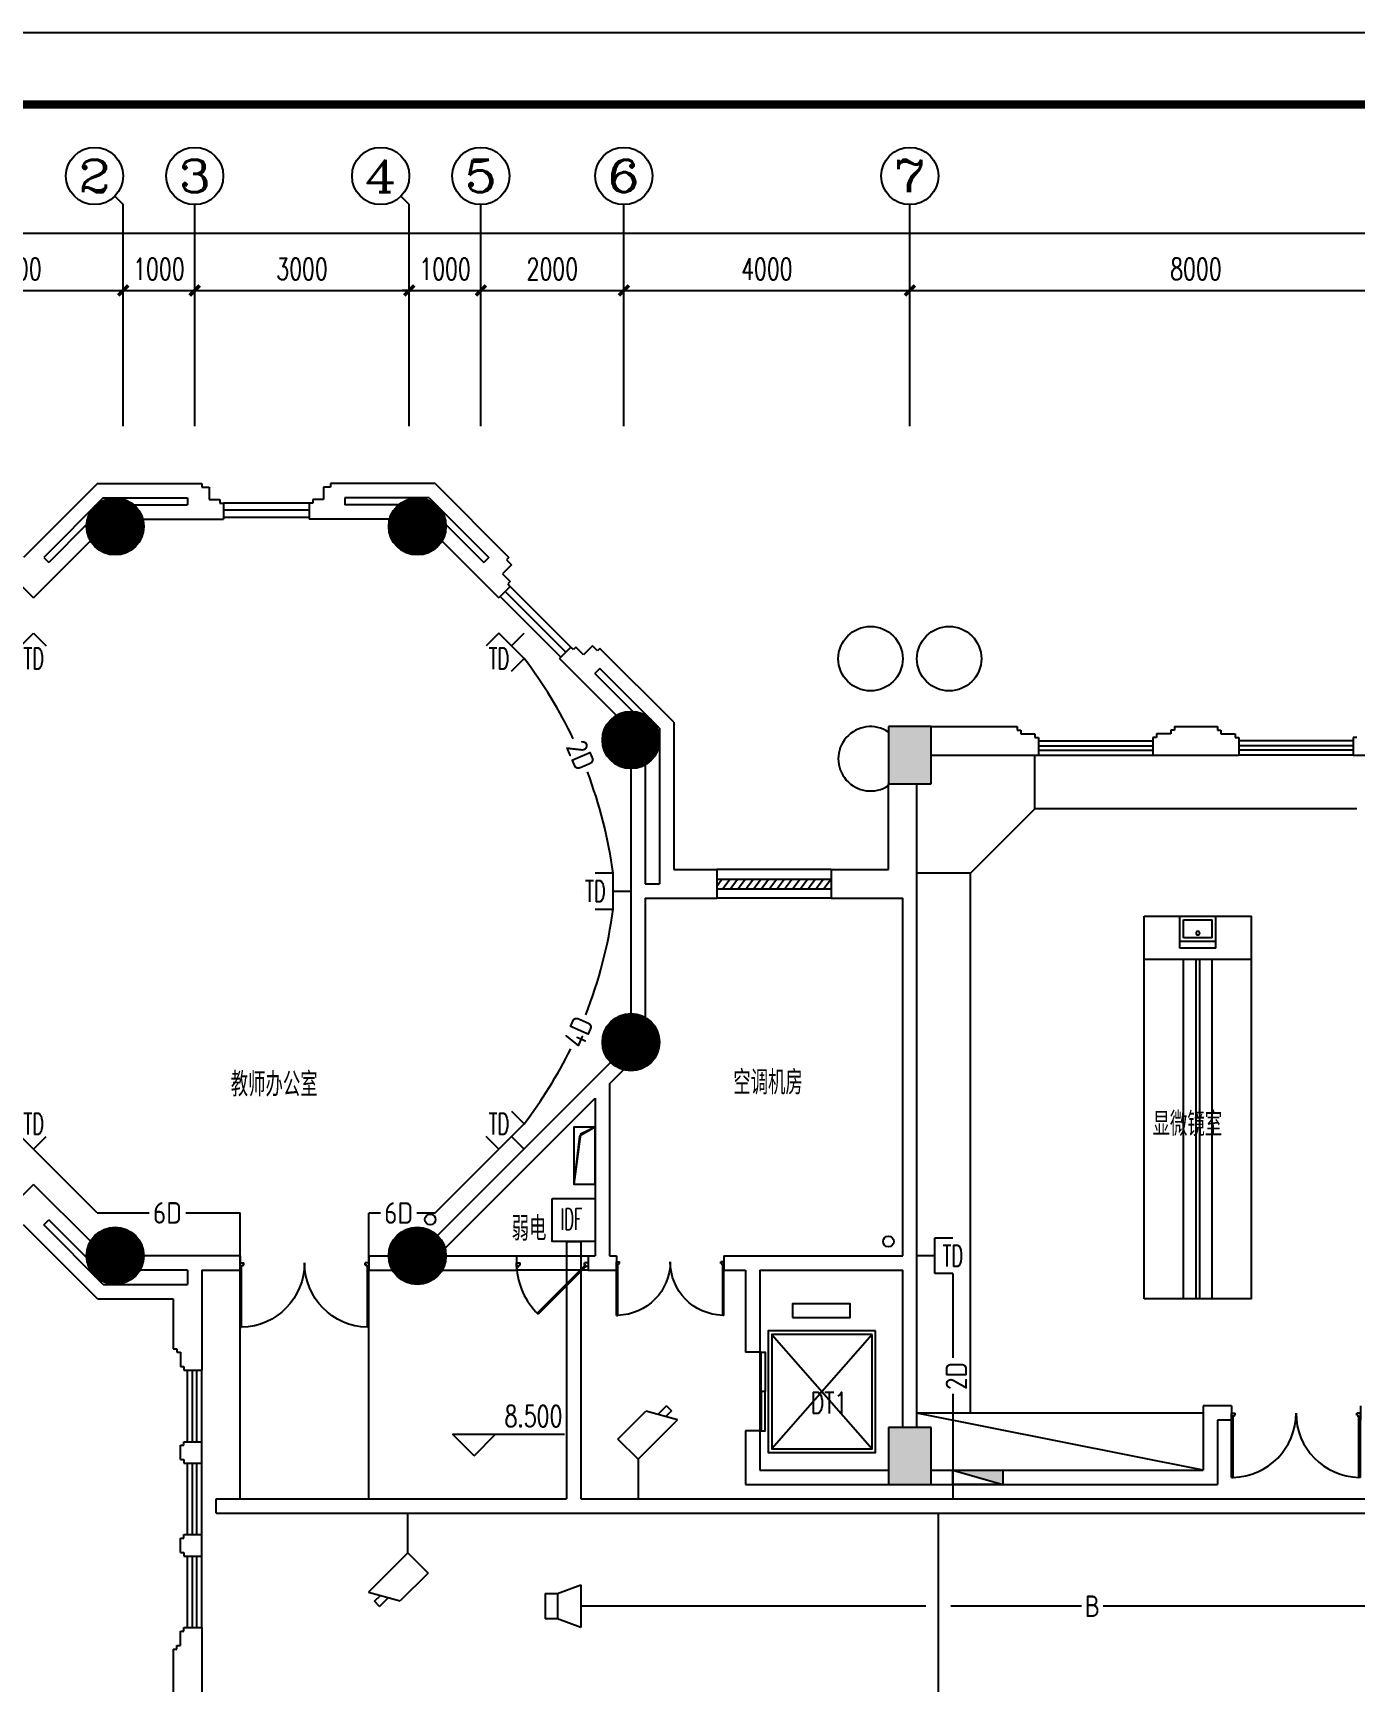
# Model space of a CAD drawing. Extents: x 190999 to 834799, y -200814 to 215286.
# Drawn here: x 327450 to 345937, y 48726 to 71786 of the extents above; entities that cross this region are included whole.
import ezdxf
from ezdxf.enums import TextEntityAlignment as Align

# ---------------------------------------------------------------- set-up
doc = ezdxf.new("R2010")
doc.units = 0
doc.header["$LTSCALE"] = 1000
doc.header["$MEASUREMENT"] = 0
for name, color, linetype in [('00-EQUIP', 3, 'Continuous'), ('00-SIG_TEXT', 7, 'Continuous'), ('00-WIRE-4', 6, 'Continuous'), ('A-墙线', 2, 'Continuous'), ('A-外包装修', 250, 'Continuous'), ('A-外窗', 145, 'Continuous'), ('A-家具', 250, 'Continuous'), ('A-门', 167, 'Continuous'), ('AXIS', 3, 'Continuous'), ('AXIS_TEXT', 7, 'Continuous'), ('COLUMN', 2, 'Continuous'), ('DIM_ELEV', 3, 'Continuous'), ('EQUIP_消火栓', 6, 'Continuous'), ('PUB_HATCH', 250, 'Continuous'), ('PUB_TEXT', 7, 'Continuous'), ('STAIR', 5, 'Continuous'), ('WALL', 4, 'Continuous'), ('WINDOW', 7, 'Continuous'), ('图框', 189, 'Continuous'), ('房间名称', 7, 'Continuous'), ('桥架', 1, 'Continuous'), ('电井开洞', 6, 'Continuous'), ('雨水管', 3, 'Continuous')]:
    doc.layers.add(name, color=color, linetype=linetype)
doc.styles.add('-GBCBIGGBENOR', font='GBENOR.shx', dxfattribs={"bigfont": 'GBCBIG.shx'})
doc.styles.add('_COMPLEX', font='COMPLEX.shx', dxfattribs={"width": 0.5})
doc.styles.add('_TCH_AXIS', font='COMPLEX', dxfattribs={"bigfont": 'GBCBIG'})
doc.styles.add('_TCH_DIM', font='SIMPLEX', dxfattribs={"bigfont": 'GBCBIG'})
doc.styles.add('COMPLEX', font='COMPLEX')
doc.styles.add('DIM_FONT', font='SIMPLEX', dxfattribs={"width": 0.7, "bigfont": 'GBCBIG'})
doc.styles.get("Standard").update_dxf_attribs({"font": 'simhei.ttf'})
doc.styles.add('zz-1', font='arial.ttf', dxfattribs={"width": 0.8})
doc.dimstyles.new('DIMN', dxfattribs={"dimtxt": 300, "dimasz": 100, "dimexe": 250, "dimexo": 300, "dimgap": 150, "dimtad": 1, "dimdec": 0, "dimzin": 0, "dimdsep": 46, "dimtxsty": 'DIM_FONT', "dimblk": 'ARCHTICK', "dimcen": 0.09, "dimclrt": 7, "dimazin": 2, "dimtfac": 1, "dimtdec": 0, "dimtix": 1, "dimtmove": 2, "dimatfit": 3, "dimfxl": 0, "dimtolj": 1, "dimtzin": 0, "dimarcsym": 0})

# ---------------------------------------------------------------- blocks, each defined once
blk = doc.blocks.new('TJAD_TK_A0')
at = {"layer": '图框'}
blk.add_line((2162, 399.3), (973, 399.3), dxfattribs=at)
at = {"layer": '图框', "const_width": 1.2}
blk.add_lwpolyline([(2152, -431.7), (2152, 389.3), (998, 389.3), (998, -431.7)], close=True, dxfattribs=at)
blk = doc.blocks.new('m1800')
at = {"layer": 'A-墙线'}
for p, q in [((-900, -100), (-900, 100)), ((900, -100), (900, 100))]:
    blk.add_line(p, q, dxfattribs=at)
at = {"layer": 'A-门'}
for p, q in [((-900, 900), (-900, 0)), ((-900, 900), (-880, 900)), ((-880, 900), (-880, 50)), ((880, 900), (880, 50)), ((900, 900), (880, 900)), ((900, 900), (900, 0)), ((-900, 50), (-870, 50)), ((-900, 0), (-850, 0)), ((-870, 50), (-870, 30)), ((-870, 30), (-850, 30)), ((-850, 30), (-850, 0)), ((850, 30), (850, 0)), ((870, 30), (850, 30)), ((900, 0), (850, 0)), ((870, 50), (870, 30)), ((900, 50), (870, 50))]:
    blk.add_line(p, q, dxfattribs=at)
for centre, start, end in [((-900, 0), 0, 88.7267), ((900, 0), 91.2733, 180)]:
    blk.add_arc(centre, 900, start, end, dxfattribs=at)
blk = doc.blocks.new('$TwtSys$00000434')
for p, q in [((-0.5, 0.5), (-0.5, -0.5)), ((-0.5, -0.5), (0.5, 0.5)), ((0.5, 0.5), (-0.5, 0.5)), ((0.5, -0.5), (0.5, 0.5)), ((-0.5, -0.5), (0.5, -0.5))]:
    blk.add_line(p, q)
blk.add_solid([(0.5, -0.5), (0.5, 0.5), (-0.5, -0.5)])
blk = doc.blocks.new('bfm01')
at = {"layer": 'A-墙线'}
for p, q in [((-200, 0), (0, 0)), ((-200, -1000), (0, -1000))]:
    blk.add_line(p, q, dxfattribs=at)
at = {"layer": 'A-门'}
for p, q in [((-200, -1000), (-200, 0)), ((-100, 0), (-100, -50)), ((-70, -50), (-100, -50)), ((-50, -30), (-70, -30)), ((-70, -30), (-70, -50)), ((-64, -44), (-50, -30)), ((-64, -44), (603, -711)), ((-50, 0), (-50, -30)), ((-50, -30), (617, -697)), ((0, 0), (0, -1000)), ((-70, -950), (-100, -950)), ((-100, -1000), (-100, -950)), ((-50, -1000), (-100, -1000)), ((-70, -970), (-70, -950)), ((-50, -970), (-70, -970)), ((-50, -1000), (-50, -970))]:
    blk.add_line(p, q, dxfattribs=at)
blk.add_arc((-100, 0), 1000, 272.866, 315.8103, dxfattribs=at)
blk = doc.blocks.new('$WINLIB2D$00000039')
at = {"color": 0}
for p, q in [((0.5, 0.5), (-0.5, 0.5)), ((-0.5, 0.167), (0.5, 0.167)), ((-0.384, -0.167), (-0.448, 0.167)), ((-0.316, -0.167), (-0.38, 0.167)), ((-0.248, -0.167), (-0.312, 0.167)), ((-0.18, -0.167), (-0.244, 0.167)), ((-0.112, -0.167), (-0.176, 0.167)), ((-0.044, -0.167), (-0.108, 0.167)), ((0.024, -0.167), (-0.04, 0.167)), ((0.092, -0.167), (0.028, 0.167)), ((0.16, -0.167), (0.096, 0.167)), ((0.228, -0.167), (0.164, 0.167)), ((0.296, -0.167), (0.232, 0.167)), ((0.364, -0.167), (0.3, 0.167)), ((0.432, -0.167), (0.368, 0.167)), ((0.5, -0.167), (0.436, 0.167)), ((-0.452, -0.167), (-0.5, 0.084)), ((-0.5, -0.167), (0.5, -0.167)), ((0.5, -0.5), (-0.5, -0.5))]:
    blk.add_line(p, q, dxfattribs=at)
blk = doc.blocks.new('_ArchTick')
at = {"const_width": 0.5}
blk.add_lwpolyline([(-0.7, -0.7), (0.7, 0.7)], dxfattribs=at)
blk = doc.blocks.new('*D1040')
at = {"layer": 'AXIS', "color": 0, "lineweight": -2}
for p, q in [((325712, 66586), (325712, 68436)), ((328711, 66586), (328711, 68436)), ((325712, 68186), (328711, 68186))]:
    blk.add_line(p, q, dxfattribs=at)
at = {"layer": 'Defpoints', "color": 0}
for p in [(328711, 68186), (325712, 66286), (328711, 66286)]:
    blk.add_point(p, dxfattribs=at)
at = {"layer": 'AXIS', "color": 0, "lineweight": -2, "xscale": 100, "yscale": 100, "zscale": 100, "rotation": 180}
blk.add_blockref('_ArchTick', (325712, 68186), dxfattribs=at)
at = {"layer": 'AXIS', "color": 0, "lineweight": -2, "xscale": 100, "yscale": 100, "zscale": 100}
blk.add_blockref('_ArchTick', (328711, 68186), dxfattribs=at)
at = {"layer": 'AXIS', "color": 7, "insert": (327211, 68486), "char_height": 300, "attachment_point": 5, "style": 'DIM_FONT'}
blk.add_mtext('\\A1;3000', dxfattribs=at)
blk = doc.blocks.new('*D1041')
at = {"layer": 'AXIS', "color": 0, "lineweight": -2}
for p, q in [((328711, 66586), (328711, 68436)), ((329712, 66586), (329712, 68436)), ((328711, 68186), (329712, 68186))]:
    blk.add_line(p, q, dxfattribs=at)
at = {"layer": 'Defpoints', "color": 0}
for p in [(329712, 68186), (328711, 66286), (329712, 66286)]:
    blk.add_point(p, dxfattribs=at)
at = {"layer": 'AXIS', "color": 0, "lineweight": -2, "xscale": 100, "yscale": 100, "zscale": 100, "rotation": 180}
blk.add_blockref('_ArchTick', (328711, 68186), dxfattribs=at)
at = {"layer": 'AXIS', "color": 0, "lineweight": -2, "xscale": 100, "yscale": 100, "zscale": 100}
blk.add_blockref('_ArchTick', (329712, 68186), dxfattribs=at)
at = {"layer": 'AXIS', "color": 7, "insert": (329211, 68486), "char_height": 300, "attachment_point": 5, "style": 'DIM_FONT'}
blk.add_mtext('\\A1;1000', dxfattribs=at)
blk = doc.blocks.new('*D1042')
at = {"layer": 'AXIS', "color": 0, "lineweight": -2}
for p, q in [((329712, 66586), (329712, 68436)), ((332712, 66586), (332712, 68436)), ((329712, 68186), (332712, 68186))]:
    blk.add_line(p, q, dxfattribs=at)
at = {"layer": 'Defpoints', "color": 0}
for p in [(332712, 68186), (329712, 66286), (332712, 66286)]:
    blk.add_point(p, dxfattribs=at)
at = {"layer": 'AXIS', "color": 0, "lineweight": -2, "xscale": 100, "yscale": 100, "zscale": 100, "rotation": 180}
blk.add_blockref('_ArchTick', (329712, 68186), dxfattribs=at)
at = {"layer": 'AXIS', "color": 0, "lineweight": -2, "xscale": 100, "yscale": 100, "zscale": 100}
blk.add_blockref('_ArchTick', (332712, 68186), dxfattribs=at)
at = {"layer": 'AXIS', "color": 7, "insert": (331212, 68486), "char_height": 300, "attachment_point": 5, "style": 'DIM_FONT'}
blk.add_mtext('\\A1;3000', dxfattribs=at)
blk = doc.blocks.new('*D1043')
at = {"layer": 'AXIS', "color": 0, "lineweight": -2}
for p, q in [((332712, 66586), (332712, 68436)), ((333712, 66586), (333712, 68436)), ((332712, 68186), (332612, 68186)), ((332712, 68186), (333712, 68186)), ((333712, 68186), (333812, 68186))]:
    blk.add_line(p, q, dxfattribs=at)
at = {"layer": 'Defpoints', "color": 0}
for p in [(333712, 68186), (332712, 66286), (333712, 66286)]:
    blk.add_point(p, dxfattribs=at)
at = {"layer": 'AXIS', "color": 0, "lineweight": -2, "xscale": 100, "yscale": 100, "zscale": 100}
blk.add_blockref('_ArchTick', (332712, 68186), dxfattribs=at)
at = {"layer": 'AXIS', "color": 0, "lineweight": -2, "xscale": 100, "yscale": 100, "zscale": 100, "rotation": 180}
blk.add_blockref('_ArchTick', (333712, 68186), dxfattribs=at)
at = {"layer": 'AXIS', "color": 7, "insert": (333212, 68486), "char_height": 300, "attachment_point": 5, "style": 'DIM_FONT'}
blk.add_mtext('\\A1;1000', dxfattribs=at)
blk = doc.blocks.new('*D1044')
at = {"layer": 'AXIS', "color": 0, "lineweight": -2}
for p, q in [((333712, 66586), (333712, 68436)), ((335712, 66586), (335712, 68436)), ((333712, 68186), (335712, 68186))]:
    blk.add_line(p, q, dxfattribs=at)
at = {"layer": 'Defpoints', "color": 0}
for p in [(335712, 68186), (333712, 66286), (335712, 66286)]:
    blk.add_point(p, dxfattribs=at)
at = {"layer": 'AXIS', "color": 0, "lineweight": -2, "xscale": 100, "yscale": 100, "zscale": 100, "rotation": 180}
blk.add_blockref('_ArchTick', (333712, 68186), dxfattribs=at)
at = {"layer": 'AXIS', "color": 0, "lineweight": -2, "xscale": 100, "yscale": 100, "zscale": 100}
blk.add_blockref('_ArchTick', (335712, 68186), dxfattribs=at)
at = {"layer": 'AXIS', "color": 7, "insert": (334712, 68486), "char_height": 300, "attachment_point": 5, "style": 'DIM_FONT'}
blk.add_mtext('\\A1;2000', dxfattribs=at)
blk = doc.blocks.new('*D1045')
at = {"layer": 'AXIS', "color": 0, "lineweight": -2}
for p, q in [((335712, 66586), (335712, 68436)), ((339712, 66586), (339712, 68436)), ((335712, 68186), (339712, 68186))]:
    blk.add_line(p, q, dxfattribs=at)
at = {"layer": 'Defpoints', "color": 0}
for p in [(339712, 68186), (335712, 66286), (339712, 66286)]:
    blk.add_point(p, dxfattribs=at)
at = {"layer": 'AXIS', "color": 0, "lineweight": -2, "xscale": 100, "yscale": 100, "zscale": 100, "rotation": 180}
blk.add_blockref('_ArchTick', (335712, 68186), dxfattribs=at)
at = {"layer": 'AXIS', "color": 0, "lineweight": -2, "xscale": 100, "yscale": 100, "zscale": 100}
blk.add_blockref('_ArchTick', (339712, 68186), dxfattribs=at)
at = {"layer": 'AXIS', "color": 7, "insert": (337712, 68486), "char_height": 300, "attachment_point": 5, "style": 'DIM_FONT'}
blk.add_mtext('\\A1;4000', dxfattribs=at)
blk = doc.blocks.new('*D1046')
at = {"layer": 'AXIS', "color": 0, "lineweight": -2}
for p, q in [((339712, 66586), (339712, 68436)), ((347712, 66586), (347712, 68436)), ((339712, 68186), (347712, 68186))]:
    blk.add_line(p, q, dxfattribs=at)
at = {"layer": 'Defpoints', "color": 0}
for p in [(347712, 68186), (339712, 66286), (347712, 66286)]:
    blk.add_point(p, dxfattribs=at)
at = {"layer": 'AXIS', "color": 0, "lineweight": -2, "xscale": 100, "yscale": 100, "zscale": 100, "rotation": 180}
blk.add_blockref('_ArchTick', (339712, 68186), dxfattribs=at)
at = {"layer": 'AXIS', "color": 0, "lineweight": -2, "xscale": 100, "yscale": 100, "zscale": 100}
blk.add_blockref('_ArchTick', (347712, 68186), dxfattribs=at)
at = {"layer": 'AXIS', "color": 7, "insert": (343712, 68486), "char_height": 300, "attachment_point": 5, "style": 'DIM_FONT'}
blk.add_mtext('\\A1;8000', dxfattribs=at)
blk = doc.blocks.new('*D1055')
at = {"layer": 'AXIS', "color": 0, "lineweight": -2}
for p, q in [((325012, 66586), (325012, 69236)), ((402262, 66586), (402262, 69236)), ((325012, 68986), (402262, 68986))]:
    blk.add_line(p, q, dxfattribs=at)
at = {"layer": 'Defpoints', "color": 0}
for p in [(402262, 68986), (325012, 66286), (402262, 66286)]:
    blk.add_point(p, dxfattribs=at)
at = {"layer": 'AXIS', "color": 0, "lineweight": -2, "xscale": 100, "yscale": 100, "zscale": 100, "rotation": 180}
blk.add_blockref('_ArchTick', (325012, 68986), dxfattribs=at)
at = {"layer": 'AXIS', "color": 0, "lineweight": -2, "xscale": 100, "yscale": 100, "zscale": 100}
blk.add_blockref('_ArchTick', (402262, 68986), dxfattribs=at)
at = {"layer": 'AXIS', "color": 7, "insert": (363637, 69286), "char_height": 300, "attachment_point": 5, "style": 'DIM_FONT'}
blk.add_mtext('\\A1;77250', dxfattribs=at)
blk = doc.blocks.new('_YZH')
blk.add_circle((0, 0), 0.5)
at = {"layer": 'PUB_HATCH', "const_width": 0.5}
blk.add_lwpolyline([(-0.25, 0, 1), (0.25, 0, 1)], format="xyb", close=True, dxfattribs=at)
blk = doc.blocks.new('_AXISO')
blk.add_circle((0, 0), 0.5)
at = {"layer": 'AXIS_TEXT', "style": 'COMPLEX', "width": 1.041667}
blk.add_attdef('A', text='', height=0.56, dxfattribs=at).set_placement((-0.25, -0.28), (0.25, -0.28), align=Align.FIT)
blk = doc.blocks.new('$plan$00001609')
at = {"linetype": 'Continuous'}
for p, q in [((0, -251), (0, 251)), ((0, 251), (450, 251)), ((93, -251), (93, 251)), ((450, 251), (450, -251)), ((146, -199), (146, 199)), ((146, 199), (397, 199)), ((397, 199), (397, -199)), ((146, -199), (397, -199)), ((0, -251), (450, -251))]:
    blk.add_line(p, q, dxfattribs=at)
blk.add_line((238, 2), (238, 0))
blk.add_arc((212, 0), 26, 4.716, 0, dxfattribs=at)
at = {"style": 'zz-1'}
for tag in ['YSIZE', 'XSIZE']:
    blk.add_attdef(tag, (0, 0), '', height=0.5, dxfattribs=at)
blk = doc.blocks.new('_LINKPT1')
at = {"color": 0}
blk.add_line((0, 0), (0, 0), dxfattribs=at)
blk = doc.blocks.new('IO37IMB6')
for p, q in [((-0.5, 0.499), (-0.5, 0.999)), ((0.5, 0.999), (0.5, 0.499)), ((0.5, 0.499), (-0.5, 0.499)), ((0, 0.5), (0, 0))]:
    blk.add_line(p, q)
at = {"xscale": 0.002, "yscale": 0.002, "zscale": 0.002}
for p in [(0, 1.384), (-0.5, 0.499), (0.5, 0.499), (0, 0)]:
    blk.add_blockref('_LINKPT1', p, dxfattribs=at)
at = {"style": '_COMPLEX', "width": 0.6, "flags": 8}
blk.add_attdef('$TEXT$', text='', height=0.6, dxfattribs=at).set_placement((0, 1), align=Align.MIDDLE_CENTER)
at = {"flags": 9}
blk.add_attdef('A', (0, 0), '', height=0.00002, dxfattribs=at)
blk = doc.blocks.new('_I71UQN')
for p, q in [((-0.837, 0.1), (-0.609, 0.1)), ((-0.837, -0.1), (-0.837, 0.1)), ((-0.78, 0.4), (-0.323, -0.4)), ((0.78, 0.4), (-0.78, 0.4)), ((0.78, 0.4), (0.78, -0.4)), ((-0.837, -0.1), (-0.494, -0.1)), ((0.78, -0.4), (-0.323, -0.4))]:
    blk.add_line(p, q)
at = {"xscale": 0.002, "yscale": 0.002, "zscale": 0.002}
for p in [(0, 0.4), (0.78, 0), (0, -0.4)]:
    blk.add_blockref('_LINKPT1', p, dxfattribs=at)
at = {"flags": 9}
blk.add_attdef('A', (0, 0), '', height=0.00002, dxfattribs=at)
blk = doc.blocks.new('OS28WV87')
for p, q in [((0.35, 0.35), (1, 0.6)), ((1, 0.6), (1, -0.6)), ((0, 0.35), (0, -0.35)), ((0, 0.35), (0.35, 0.35)), ((0.35, 0.35), (0.35, -0.35)), ((0.35, -0.35), (0, -0.35)), ((1, -0.6), (0.35, -0.35))]:
    blk.add_line(p, q)
at = {"xscale": 0.002, "yscale": 0.002, "zscale": 0.002}
for p in [(0, 0), (0.175, 0.35), (1, 0), (0.175, -0.35)]:
    blk.add_blockref('_LINKPT1', p, dxfattribs=at)
at = {"flags": 9}
blk.add_attdef('A', (0, 0), '', height=0.00002, dxfattribs=at)
blk = doc.blocks.new('A$C6FA94C0C')
at = {"layer": '00-EQUIP', "color": 1}
for p, q in [((300, 800), (80, 672)), ((80, 672), (0, 0))]:
    blk.add_line(p, q, dxfattribs=at)
blk.add_lwpolyline([(0, 0), (300, 0), (300, 800), (0, 800)], close=True, dxfattribs=at)

msp = doc.modelspace()

# ---------------------------------------------------------------- hatches: boundary and pattern name
at = {"layer": 'PUB_HATCH'}
for points in [[(340011.6, 61286.5), (340011.6, 62086.5), (339411.6, 62086.5), (339411.6, 61286.5)], [(340011.6, 51486.5), (340011.6, 52286.5), (339411.6, 52286.5), (339411.6, 51486.5)]]:
    msp.add_hatch(color=256, dxfattribs=at).paths.add_polyline_path(points)

# ---------------------------------------------------------------- linework, layer by layer
at = {"layer": '00-EQUIP'}
msp.add_lwpolyline([(334711.6, 55486.4), (335311.6, 55486.4), (335311.6, 54886.4), (334711.6, 54886.4)], close=True, dxfattribs=at)
at = {"layer": '00-WIRE-4'}
for p, q in [((328349.5, 55286.5), (327458.6, 56177.5)), ((333070.9, 55283.8), (333964.7, 56177.5)), ((328349.5, 55286.5), (329076.1, 55286.5)), ((329585.3, 55286.5), (330347.2, 55286.5)), ((330347.2, 51286.5), (330347.2, 55286.5)), ((332147.2, 51286.5), (332147.2, 55283.8)), ((332309.6, 55283.8), (332147.2, 55283.8)), ((333070.9, 55283.8), (332818.8, 55283.8)), ((340311.1, 54436.5), (340311.1, 53257.4)), ((340311.1, 52756.8), (340311.1, 51286.5)), ((335912.1, 51840.4), (335912.1, 51286.5)), ((332692.6, 50532.5), (332692.6, 51086.5)), ((340111.1, 46632.1), (340111.1, 51086.5)), ((339936.1, 49786.5), (335111.6, 49786.5)), ((342111.6, 49786.5), (340286.1, 49786.5)), ((348261.6, 49786.5), (342416.6, 49786.5))]:
    msp.add_line(p, q, dxfattribs=at)
for centre, start, end in [((329283.2, 59192.6), 25.43336, 37.38081), ((329283.2, 59192.6), 7.64205, 20.90923), ((329283.2, 60377.9), 338.50735, 352.35795), ((329283.2, 60377.9), 322.61919, 333.81483)]:
    msp.add_arc(centre, 6336.4, start, end, dxfattribs=at)
at = {"layer": 'A-墙线'}
for p, q in [((328350.8, 65486.5), (327317.7, 64453.4)), ((328433.7, 65286.5), (327600.6, 64453.4)), ((328350.8, 65486.5), (329811.8, 65486.5)), ((328433.7, 65286.5), (329611.8, 65286.5)), ((329611.8, 65286.5), (329611.8, 65186.5)), ((329811.8, 65486.5), (329811.8, 65436.5)), ((329811.8, 65436.5), (329911.8, 65436.5)), ((329911.8, 65436.5), (329911.8, 65261.5)), ((331611.8, 65436.5), (331511.8, 65436.5)), ((331511.8, 65436.5), (331511.8, 65261.5)), ((333072.9, 65486.5), (331611.8, 65486.5)), ((331611.8, 65486.5), (331611.8, 65436.5)), ((332990, 65286.5), (331811.8, 65286.5)), ((331811.8, 65286.5), (331811.8, 65186.5)), ((332990, 65286.5), (333823.1, 64453.4)), ((333072.9, 65486.5), (334106, 64453.4)), ((328863.9, 65186.5), (329611.8, 65186.5)), ((329911.8, 65261.5), (330061.8, 65261.5)), ((330061.8, 65261.5), (330061.8, 65211.5)), ((330061.8, 65211.5), (330111.8, 65211.5)), ((330111.8, 65211.5), (330111.8, 64986.5)), ((331361.8, 65211.5), (331311.8, 65211.5)), ((331311.8, 65211.5), (331311.8, 64986.5)), ((331511.8, 65261.5), (331361.8, 65261.5)), ((331361.8, 65261.5), (331361.8, 65211.5)), ((332559.8, 65186.5), (331811.8, 65186.5)), ((328200.1, 64911.5), (327671.3, 64382.7)), ((328986.7, 64986.5), (330111.8, 64986.5)), ((332437, 64986.5), (331311.8, 64986.5)), ((333223.6, 64911.5), (333752.4, 64382.7)), ((328254.8, 64683.3), (327459.2, 63887.7)), ((333168.9, 64683.3), (333964.5, 63887.7)), ((327600.6, 64453.4), (327671.3, 64382.7)), ((333823.1, 64453.4), (333752.4, 64382.7)), ((334141.3, 64347.3), (334017.6, 64223.6)), ((334106, 64453.4), (334070.6, 64418)), ((334070.6, 64418), (334141.3, 64347.3)), ((334017.6, 64223.6), (334123.6, 64117.5)), ((334123.6, 64117.5), (334088.3, 64082.2)), ((327300.1, 64046.8), (327459.2, 63887.7)), ((334123.6, 64046.8), (333964.5, 63887.7)), ((334088.3, 64082.2), (334123.6, 64046.8)), ((334972.2, 63198.3), (334813.1, 63039.2)), ((335007.5, 63162.9), (334972.2, 63198.3)), ((335042.9, 63198.3), (335007.5, 63162.9)), ((335148.9, 63092.2), (335042.9, 63198.3)), ((335272.7, 63215.9), (335148.9, 63092.2)), ((335343.4, 63145.2), (335272.7, 63215.9)), ((335608.7, 62243.5), (334813.1, 63039.2)), ((335378.8, 63180.6), (335343.4, 63145.2)), ((336411.8, 62147.5), (335378.8, 63180.6)), ((335378.8, 62897.8), (335308, 62827)), ((335836.9, 62298.2), (335308, 62827)), ((336211.8, 62064.7), (335378.8, 62897.8)), ((336211.8, 62064.7), (336211.8, 59886.5)), ((336411.8, 62147.5), (336411.8, 60086.5)), ((340011.6, 62086.5), (341211.6, 62086.5)), ((341211.6, 62086.5), (341211.6, 62036.5)), ((341211.6, 62036.5), (341261.6, 62036.5)), ((341261.6, 62036.5), (341261.6, 61986.5)), ((343361.6, 62036.5), (343361.6, 61986.5)), ((343411.6, 62036.5), (343361.6, 62036.5)), ((343411.6, 62086.5), (344011.6, 62086.5)), ((343411.6, 62086.5), (343411.6, 62036.5)), ((344011.6, 62086.5), (344011.6, 62036.5)), ((344011.6, 62036.5), (344061.6, 62036.5)), ((344061.6, 62036.5), (344061.6, 61986.5)), ((341261.6, 61986.5), (341461.6, 61986.5)), ((341461.6, 61986.5), (341461.6, 61936.5)), ((341461.6, 61936.5), (341511.6, 61936.5)), ((341511.6, 61936.5), (341511.6, 61686.5)), ((343161.6, 61936.5), (343111.6, 61936.5)), ((343111.6, 61936.5), (343111.6, 61686.5)), ((343161.6, 61986.5), (343161.6, 61936.5)), ((343361.6, 61986.5), (343161.6, 61986.5)), ((344061.6, 61986.5), (344261.6, 61986.5)), ((344261.6, 61986.5), (344261.6, 61936.5)), ((344261.6, 61936.5), (344311.6, 61936.5)), ((344311.6, 61936.5), (344311.6, 61686.5)), ((345961.6, 61936.5), (345911.6, 61936.5)), ((345911.6, 61936.5), (345911.6, 61686.5)), ((340011.6, 61686.5), (341511.6, 61686.5)), ((343111.6, 61686.5), (344311.6, 61686.5)), ((345911.6, 61686.5), (347411.6, 61686.5)), ((335811.8, 61499), (335811.8, 58074)), ((336011.8, 61552.6), (336011.8, 59886.5)), ((339411.6, 60086.5), (339411.6, 61286.5)), ((339811.6, 52286.5), (339811.6, 61286.5)), ((336011.8, 59886.5), (336211.8, 59886.5)), ((336011.8, 59686.5), (336011.8, 58020.4)), ((339611.6, 54686.5), (339611.6, 59686.5)), ((333107, 54969.4), (335529.4, 57391.7)), ((335511.6, 57091.2), (335711.6, 57291.2)), ((335511.6, 57091.2), (335511.6, 54686.5)), ((333210.6, 54790.1), (335311.6, 56891.2)), ((335311.6, 56891.2), (335311.6, 54686.5)), ((327300.1, 55526.2), (327459.2, 55685.3)), ((328254.8, 54889.6), (327459.2, 55685.3)), ((328350.8, 54086.5), (327317.7, 55119.6)), ((327600.6, 55119.6), (327671.3, 55190.3)), ((328433.7, 54286.5), (327600.6, 55119.6)), ((328200.1, 54661.4), (327671.3, 55190.3)), ((330347.2, 54686.5), (328999.1, 54686.5)), ((330347.2, 54686.5), (330347.2, 54486.5)), ((332147.2, 54686.5), (332424.2, 54686.5)), ((333224.2, 54686.5), (334211.6, 54686.5)), ((334211.6, 54686.5), (334211.6, 54486.5)), ((335211.6, 54686.5), (335311.6, 54686.5)), ((335211.6, 54686.5), (335211.6, 54486.5)), ((335511.6, 54686.5), (335611.6, 54686.5)), ((335611.6, 54686.5), (335611.6, 54486.5)), ((337111.6, 54686.5), (339611.6, 54686.5)), ((337111.6, 54686.5), (337111.6, 54486.5)), ((329611.6, 54486.5), (328945.8, 54486.5)), ((329611.6, 54486.5), (329611.6, 54286.5)), ((329811.6, 54486.5), (329811.6, 53086.5)), ((329811.6, 54486.5), (330347.2, 54486.5)), ((332147.2, 54486.5), (332477.8, 54486.5)), ((333170.6, 54486.5), (334211.6, 54486.5)), ((335211.6, 54486.5), (335611.6, 54486.5)), ((337111.6, 54486.5), (337411.6, 54486.5)), ((337411.6, 54486.5), (337411.6, 53336.5)), ((337611.6, 54486.5), (339611.6, 54486.5)), ((337611.6, 54486.5), (337611.6, 53336.5)), ((339611.6, 52286.5), (339611.6, 54486.5)), ((328433.7, 54286.5), (329611.6, 54286.5)), ((328350.8, 54086.5), (329411.6, 54086.5)), ((329411.6, 54086.5), (329411.6, 53386.5)), ((329411.6, 53386.5), (329461.6, 53386.5)), ((329461.6, 53386.5), (329461.6, 53336.5)), ((329461.6, 53336.5), (329511.6, 53336.5)), ((329511.6, 53336.5), (329511.6, 53136.5)), ((337611.6, 53336.5), (337411.6, 53336.5)), ((329511.6, 53136.5), (329561.6, 53136.5)), ((329561.6, 53136.5), (329561.6, 53086.5)), ((329561.6, 53086.5), (329811.6, 53086.5)), ((344211.6, 52586.5), (343811.6, 52586.5)), ((343811.6, 52586.5), (343811.6, 51686.5)), ((344211.6, 52386.5), (344011.6, 52386.5)), ((344011.6, 52386.5), (344011.6, 51486.5)), ((337611.6, 52236.5), (337411.6, 52236.5)), ((337411.6, 52236.5), (337411.6, 51486.5)), ((337611.6, 52236.5), (337611.6, 51686.5)), ((329511.6, 51836.5), (329511.6, 52036.5)), ((329511.6, 52036.5), (329561.6, 52036.5)), ((329561.6, 52036.5), (329561.6, 52086.5)), ((329561.6, 52086.5), (329811.6, 52086.5)), ((329811.6, 51786.5), (329811.6, 52086.5)), ((329511.6, 51836.5), (329561.6, 51836.5)), ((329561.6, 51836.5), (329561.6, 51786.5)), ((329561.6, 51786.5), (329811.6, 51786.5)), ((337611.6, 51686.5), (339411.6, 51686.5)), ((340011.6, 51686.5), (343811.6, 51686.5)), ((337411.6, 51486.5), (339411.6, 51486.5)), ((340011.6, 51486.5), (344011.6, 51486.5)), ((329511.6, 50536.5), (329511.6, 50736.5)), ((329511.6, 50736.5), (329561.6, 50736.5)), ((329561.6, 50736.5), (329561.6, 50786.5)), ((329561.6, 50786.5), (329811.6, 50786.5)), ((329811.6, 50486.5), (329811.6, 50786.5)), ((329511.6, 50536.5), (329561.6, 50536.5)), ((329561.6, 50536.5), (329561.6, 50486.5)), ((329561.6, 50486.5), (329811.6, 50486.5)), ((329511.6, 49436.5), (329561.6, 49436.5)), ((329511.6, 49236.5), (329511.6, 49436.5)), ((329561.6, 49436.5), (329561.6, 49486.5)), ((329561.6, 49486.5), (329811.6, 49486.5)), ((329811.6, 49486.5), (329811.6, 48086.5)), ((329411.6, 49186.5), (329411.6, 48086.5)), ((329411.6, 49186.5), (329461.6, 49186.5)), ((329461.6, 49236.5), (329511.6, 49236.5)), ((329461.6, 49186.5), (329461.6, 49236.5))]:
    msp.add_line(p, q, dxfattribs=at)
at = {"layer": 'A-外包装修'}
for centre in [(339161.6, 63036.5), (340261.6, 63036.5)]:
    msp.add_circle(centre, 450, dxfattribs=at)
msp.add_arc((339161.6, 61636.5), 450, 56.25101, 303.74899, dxfattribs=at)
at = {"layer": 'A-外窗'}
for p, q in [((331311.8, 65211.5), (330111.8, 65211.5)), ((331311.8, 65111.5), (330111.8, 65111.5)), ((331311.8, 65011.5), (330111.8, 65011.5)), ((334830.7, 63056.9), (333982.2, 63905.4)), ((334901.5, 63127.6), (334052.9, 63976.1)), ((334972.2, 63198.3), (334123.6, 64046.8)), ((341511.6, 61886.5), (343111.6, 61886.5)), ((341511.6, 61816.5), (343111.6, 61816.5)), ((345911.6, 61886.5), (344311.6, 61886.5)), ((345911.6, 61816.5), (344311.6, 61816.5)), ((341511.6, 61756.5), (343111.6, 61756.5)), ((341511.6, 61686.5), (343111.6, 61686.5)), ((345911.6, 61756.5), (344311.6, 61756.5)), ((345911.6, 61686.5), (344311.6, 61686.5)), ((329611.6, 52086.5), (329611.6, 53086.5)), ((329681.6, 52086.5), (329681.6, 53086.5)), ((329741.6, 52086.5), (329741.6, 53086.5)), ((329811.6, 52086.5), (329811.6, 53086.5)), ((329611.6, 50786.5), (329611.6, 51786.5)), ((329681.6, 50786.5), (329681.6, 51786.5)), ((329741.6, 50786.5), (329741.6, 51786.5)), ((329811.6, 50786.5), (329811.6, 51786.5)), ((329611.6, 49486.5), (329611.6, 50486.5)), ((329681.6, 49486.5), (329681.6, 50486.5)), ((329741.6, 49486.5), (329741.6, 50486.5)), ((329811.6, 49486.5), (329811.6, 50486.5))]:
    msp.add_line(p, q, dxfattribs=at)
at = {"layer": 'A-家具'}
for p, q in [((341461.6, 60936.5), (341461.6, 61686.5)), ((341461.6, 60936.5), (340561.6, 60036.5)), ((345961.6, 60936.5), (341461.6, 60936.5)), ((340561.6, 60036.5), (339811.6, 60036.5)), ((340561.6, 52486.5), (340561.6, 60036.5)), ((342989.3, 54086.5), (342989.3, 59436.5)), ((342989.3, 59436.5), (344489.3, 59436.5)), ((344489.3, 54086.5), (344489.3, 59436.5)), ((342989.3, 58836.5), (344489.3, 58836.5)), ((343539.3, 54086.5), (343539.3, 58836.5)), ((343714.3, 54086.5), (343714.3, 58836.5)), ((343764.3, 54086.5), (343764.3, 58836.5)), ((343939.3, 54086.5), (343939.3, 58836.5)), ((344489.3, 54086.5), (342989.3, 54086.5)), ((343811.6, 52486.5), (339811.6, 52486.5)), ((343811.6, 51686.5), (339811.6, 52486.5))]:
    msp.add_line(p, q, dxfattribs=at)
at = {"layer": 'A-门'}
msp.add_line((337611.6, 53336.5), (337611.6, 52236.5), dxfattribs=at)
for points in [[(337634.1, 52786.5), (337634.1, 53336.5), (337689.3, 53336.5), (337689.3, 52786.5)], [(337634.1, 52786.5), (337634.1, 52236.5), (337689.3, 52236.5), (337689.3, 52786.5)]]:
    msp.add_lwpolyline(points, close=True, dxfattribs=at)
at = {"layer": 'AXIS'}
for p, q in [((328594, 69503.6), (328711.2, 69386.5)), ((332594.9, 69503.6), (332712.1, 69386.5)), ((328711.2, 66286.5), (328711.2, 69386.5)), ((329711.6, 66286.5), (329711.6, 69386.5)), ((332712.1, 66286.5), (332712.1, 69386.5)), ((333711.6, 66286.5), (333711.6, 69386.5)), ((335711.6, 66286.5), (335711.6, 69386.5)), ((339711.6, 66286.5), (339711.6, 69386.5))]:
    msp.add_line(p, q, dxfattribs=at)
at = {"layer": 'COLUMN'}
for p, q in [((340011.6, 62086.5), (339411.6, 62086.5)), ((339411.6, 62086.5), (339411.6, 61286.5)), ((340011.6, 61286.5), (340011.6, 62086.5)), ((339411.6, 61286.5), (340011.6, 61286.5)), ((340011.6, 52286.5), (339411.6, 52286.5)), ((339411.6, 52286.5), (339411.6, 51486.5)), ((340011.6, 51486.5), (340011.6, 52286.5)), ((339411.6, 51486.5), (340011.6, 51486.5))]:
    msp.add_line(p, q, dxfattribs=at)
at = {"layer": 'DIM_ELEV'}
for p, q in [((333617.9, 51890), (333317.9, 52190)), ((333317.9, 52190), (334882.9, 52190)), ((333617.9, 51890), (333917.9, 52190))]:
    msp.add_line(p, q, dxfattribs=at)
at = {"layer": 'STAIR'}
for p, q in [((339182.7, 53586.5), (337782.7, 51986.5)), ((337782.7, 53586.5), (339182.7, 51986.5))]:
    msp.add_line(p, q, dxfattribs=at)
for points in [[(338069.4, 53821.4), (338878.8, 53821.4), (338878.8, 54014.5), (338069.4, 54014.5)], [(339232.7, 53636.5), (337732.7, 53636.5), (337732.7, 51936.5), (339232.7, 51936.5)], [(339182.7, 53586.5), (337782.7, 53586.5), (337782.7, 51986.5), (339182.7, 51986.5)]]:
    msp.add_lwpolyline(points, close=True, dxfattribs=at)
at = {"layer": 'WALL'}
for p, q in [((336411.8, 60086.5), (337011.6, 60086.5)), ((337011.6, 60086.5), (337011.6, 59686.5)), ((338611.6, 60086.5), (339411.6, 60086.5)), ((338611.6, 60086.5), (338611.6, 59686.5)), ((336011.8, 59686.5), (337011.6, 59686.5)), ((338611.6, 59686.5), (339611.6, 59686.5))]:
    msp.add_line(p, q, dxfattribs=at)
at = {"layer": '桥架'}
for p, q in [((334911.6, 54886.5), (334911.6, 51286.5)), ((334911.6, 54886.4), (335111.6, 54886.4)), ((335111.6, 54886.5), (335111.6, 51286.5)), ((330011.6, 51286.5), (334911.6, 51286.5)), ((330011.6, 51086.5), (330011.6, 51286.5)), ((335111.6, 51286.5), (402711.6, 51286.5)), ((330011.6, 51086.5), (402711.6, 51086.5))]:
    msp.add_line(p, q, dxfattribs=at)
at = {"layer": '电井开洞', "color": 4}
msp.add_lwpolyline([(335311.6, 56486.5), (335011.6, 56486.5), (335011.6, 55686.5), (335311.6, 55686.5)], close=True, dxfattribs=at)
at = {"layer": '电井开洞'}
msp.add_lwpolyline([(335311.6, 56486.5), (335106.3, 56387.9), (335011.6, 55686.5)], dxfattribs=at)
at = {"layer": '雨水管'}
for centre in [(333004.6, 55193.5), (339411.6, 54886.5)]:
    msp.add_circle(centre, 75, dxfattribs=at)

# ---------------------------------------------------------------- block references
at = {"layer": '00-EQUIP'}
ref = msp.add_blockref('IO37IMB6', (327105.4, 63392.7), dxfattribs=dict(at, xscale=500, yscale=500, zscale=500, rotation=225))
ref.add_attrib('$TEXT$', 'TD', dxfattribs={"layer": '0', "height": 300, "style": '_COMPLEX', "width": 0.6, "flags": 8}).set_placement((327458.9, 63039.2), align=Align.MIDDLE_CENTER)
ref = msp.add_blockref('IO37IMB6', (334317.9, 63392.7), dxfattribs=dict(at, xscale=-499.9999999999999, yscale=500, zscale=500, rotation=134.9999999999999))
ref.add_attrib('$TEXT$', 'TD', dxfattribs={"layer": '0', "height": 300, "style": '_COMPLEX', "width": 0.6, "flags": 8}).set_placement((333964.3, 63039.2), align=Align.MIDDLE_CENTER)
ref = msp.add_blockref('IO37IMB6', (335812.8, 59785.3), dxfattribs=dict(at, xscale=-500, yscale=500, zscale=500, rotation=90))
ref.add_attrib('$TEXT$', 'TD', dxfattribs={"layer": '0', "height": 300, "style": '_COMPLEX', "width": 0.6, "flags": 8}).set_placement((335312.8, 59785.3), align=Align.MIDDLE_CENTER)
ref = msp.add_blockref('IO37IMB6', (327105.4, 56177.8), dxfattribs=dict(at, xscale=-499.9999999999999, yscale=500, zscale=500, rotation=315))
ref.add_attrib('$TEXT$', 'TD', dxfattribs={"layer": '0', "height": 300, "style": '_COMPLEX', "width": 0.6, "flags": 8}).set_placement((327458.9, 56531.4), align=Align.MIDDLE_CENTER)
ref = msp.add_blockref('IO37IMB6', (334317.9, 56177.8), dxfattribs=dict(at, xscale=500, yscale=500, zscale=500, rotation=45.00000000000009))
ref.add_attrib('$TEXT$', 'TD', dxfattribs={"layer": '0', "height": 300, "style": '_COMPLEX', "width": 0.6, "flags": 8}).set_placement((333964.3, 56531.4), align=Align.MIDDLE_CENTER)
msp.add_blockref('A$C6FA94C0C', (335011.6, 55686.5), dxfattribs=at)
ref = msp.add_blockref('IO37IMB6', (339811.6, 54686.5), dxfattribs=dict(at, xscale=500, yscale=500, zscale=500, rotation=270))
ref.add_attrib('$TEXT$', 'TD', dxfattribs={"layer": '0', "height": 300, "style": '_COMPLEX', "width": 0.6, "flags": 8}).set_placement((340311.6, 54686.5), align=Align.MIDDLE_CENTER)
at = {"layer": '00-EQUIP', "yscale": 500, "zscale": 500}
for p, xscale, rotation in [((336046.5, 52257.6), 499.9999999999999, 225.0000000000001), ((332558.2, 50115.3), 500, 45)]:
    msp.add_blockref('_I71UQN', p, dxfattribs=dict(at, xscale=xscale, rotation=rotation))
at = {"layer": '00-EQUIP', "xscale": 500, "yscale": 500, "zscale": 500}
msp.add_blockref('OS28WV87', (334611.6, 49786.5), dxfattribs=at)
at = {"layer": 'A-家具', "rotation": 90.00000000000001}
msp.add_blockref('$plan$00001609', (343739.3, 58986.5), dxfattribs=at)
at = {"layer": 'A-门', "xscale": -1, "rotation": 180}
msp.add_blockref('m1800', (331247.2, 54586.5), dxfattribs=at)
msp.add_blockref('m1800', (331247.2, 54586.5), dxfattribs=at)
at = {"layer": 'A-门'}
for name, p, rotation in [('bfm01', (335211.6, 54486.5), 270), ('m1800', (345111.6, 52486.5), 180)]:
    msp.add_blockref(name, p, dxfattribs=dict(at, rotation=rotation))
at = {"layer": 'A-门', "xscale": -0.8333333332557231, "yscale": 0.8333333332557231, "zscale": 0.8333333333333334, "rotation": 180}
msp.add_blockref('m1800', (336361.6, 54603.2), dxfattribs=at)
at = {"layer": 'AXIS'}
ref = msp.add_blockref('_AXISO', (328311.2, 69786.5), dxfattribs=dict(at, xscale=800, yscale=800, zscale=800))
ref.add_attrib('A', '2', dxfattribs={"layer": 'AXIS_TEXT', "height": 452.5, "style": '_TCH_AXIS', "width": 1.5}).set_placement((328084.9, 69560.2), (328537.5, 69560.2), align=Align.FIT)
ref = msp.add_blockref('_AXISO', (329711.6, 69786.5), dxfattribs=dict(at, xscale=800, yscale=800, zscale=800))
ref.add_attrib('A', '3', dxfattribs={"layer": 'AXIS_TEXT', "height": 452.5, "style": '_TCH_AXIS', "width": 1.5}).set_placement((329485.3, 69560.2), (329937.9, 69560.2), align=Align.FIT)
ref = msp.add_blockref('_AXISO', (332312.1, 69786.5), dxfattribs=dict(at, xscale=800, yscale=800, zscale=800))
ref.add_attrib('A', '4', dxfattribs={"layer": 'AXIS_TEXT', "height": 452.5, "style": '_TCH_AXIS', "width": 1.3125}).set_placement((332085.8, 69560.2), (332538.3, 69560.2), align=Align.FIT)
ref = msp.add_blockref('_AXISO', (333711.6, 69786.5), dxfattribs=dict(at, xscale=800, yscale=800, zscale=800))
ref.add_attrib('A', '5', dxfattribs={"layer": 'AXIS_TEXT', "height": 452.5, "style": '_TCH_AXIS', "width": 1.5}).set_placement((333485.3, 69560.2), (333937.9, 69560.2), align=Align.FIT)
ref = msp.add_blockref('_AXISO', (335711.6, 69786.5), dxfattribs=dict(at, xscale=800, yscale=800, zscale=800))
ref.add_attrib('A', '6', dxfattribs={"layer": 'AXIS_TEXT', "height": 452.5, "style": '_TCH_AXIS', "width": 1.5}).set_placement((335485.4, 69560.2), (335937.9, 69560.2), align=Align.FIT)
ref = msp.add_blockref('_AXISO', (339711.6, 69786.5), dxfattribs=dict(at, xscale=800, yscale=800, zscale=800))
ref.add_attrib('A', '7', dxfattribs={"layer": 'AXIS_TEXT', "height": 452.5, "style": '_TCH_AXIS', "width": 1.5}).set_placement((339485.4, 69560.2), (339937.9, 69560.2), align=Align.FIT)
at = {"layer": 'COLUMN', "xscale": 800, "yscale": 800, "zscale": 800}
for p in [(328599.4, 64886.5), (332824.3, 64886.5), (335811.8, 61899), (335811.8, 57674), (328599.4, 54686.5), (332824.3, 54686.5)]:
    msp.add_blockref('_YZH', p, dxfattribs=at)
at = {"layer": 'EQUIP_消火栓', "xscale": -700, "yscale": 200, "zscale": 700, "rotation": 180}
msp.add_blockref('$TwtSys$00000434', (340661.6, 51586.5), dxfattribs=at)
at = {"layer": 'WINDOW', "xscale": 1600, "yscale": -400, "zscale": 1600}
msp.add_blockref('$WINLIB2D$00000039', (337811.6, 59886.5), dxfattribs=at)
at = {"layer": '图框', "xscale": 100, "yscale": 100, "zscale": 100}
msp.add_blockref('TJAD_TK_A0', (212598.6, 31856.8), dxfattribs=at)

# ---------------------------------------------------------------- texts
at = {"layer": '00-EQUIP', "style": '_COMPLEX', "width": 0.5}
msp.add_text('IDF', height=300, dxfattribs=at).set_placement((334827.8, 55048.2))
at = {"layer": '00-SIG_TEXT', "style": '-GBCBIGGBENOR'}
for s, rotation, p in [('2D', 293.1713, (335108.5, 61685.9)), ('4D', 66.16109, (335079, 57817)), ('2D', 90, (340361.6, 53007.1))]:
    msp.add_text(s, height=300, rotation=rotation, dxfattribs=at).set_placement(p, align=Align.MIDDLE_CENTER)
for s, p in [('6D', (329330.7, 55286.5)), ('6D', (332564.2, 55283.8)), ('B', (342264.1, 49786.5))]:
    msp.add_text(s, height=300, dxfattribs=at).set_placement(p, align=Align.MIDDLE_CENTER)
at = {"layer": 'PUB_TEXT', "style": '_TCH_DIM', "width": 0.705882}
msp.add_text('8.500', height=297.5, dxfattribs=at).set_placement((334042.9, 52294.9))
at = {"layer": '房间名称', "style": '_TCH_DIM'}
for s, p in [('教师办公室', (330215.8, 56914.3)), ('空调机房', (337242.7, 56941.6)), ('显微镜室', (343106.6, 56360.1)), ('弱电', (334143.7, 54898))]:
    msp.add_text(s, height=337.59, dxfattribs=at).set_placement(p)
at = {"layer": '房间名称', "style": '_TCH_DIM', "width": 0.705882}
msp.add_text('DT1', height=297.5, dxfattribs=at).set_placement((338324, 52480.2))

# ---------------------------------------------------------------- dimensions: what is measured, and where the dimension line sits
at = {"layer": 'AXIS'}
for p1, p2, distance, picture, middle in [((325011.8, 66286.5), (402261.6, 66286.5), 2700, '*D1055', (363636.7, 69286.5)), ((325711.6, 66286.5), (328711.2, 66286.5), 1900, '*D1040', (327211.4, 68486.5)), ((328711.2, 66286.5), (329711.6, 66286.5), 1900, '*D1041', (329211.4, 68486.5)), ((329711.6241, 66286.4845), (332712.0708, 66286.4845), 1900, '*D1042', (331211.8474, 68486.4845)), ((332712.0708, 66286.4845), (333711.6241, 66286.4845), 1900, '*D1043', (333211.8474, 68486.4845)), ((333711.6, 66286.5), (335711.6, 66286.5), 1900, '*D1044', (334711.6, 68486.5)), ((335711.6, 66286.5), (339711.6, 66286.5), 1900, '*D1045', (337711.6, 68486.5)), ((339711.6, 66286.5), (347711.6, 66286.5), 1900, '*D1046', (343711.6, 68486.5))]:
    dim = msp.add_aligned_dim(p1=p1, p2=p2, distance=distance, dimstyle='DIMN', dxfattribs=at)
    dim.commit()
    dim.dimension.update_dxf_attribs({"geometry": picture, "text_midpoint": middle})

doc.saveas('drawing.dxf')
